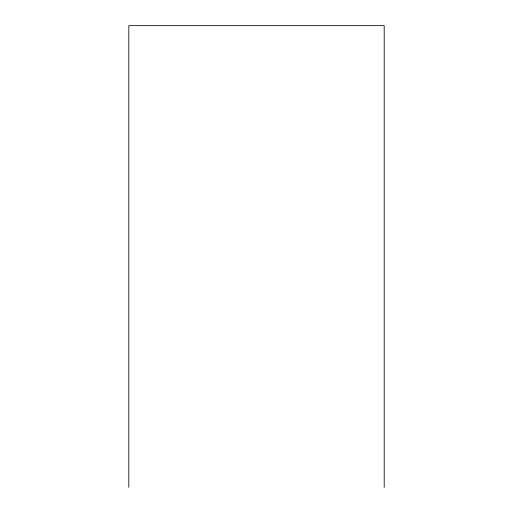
<?xml version="1.0" encoding="UTF-8"?>
<svg xmlns="http://www.w3.org/2000/svg" width="513" height="513" viewBox="0 0 513 513"><rect width="100%" height="100%" fill="white"/><g stroke="black" fill="none" stroke-linecap="round" stroke-linejoin="round"><path stroke-width="0.77" d="M384.199 487.35L384.199 25.65L128.801 25.65L128.801 487.35"/></g></svg>
